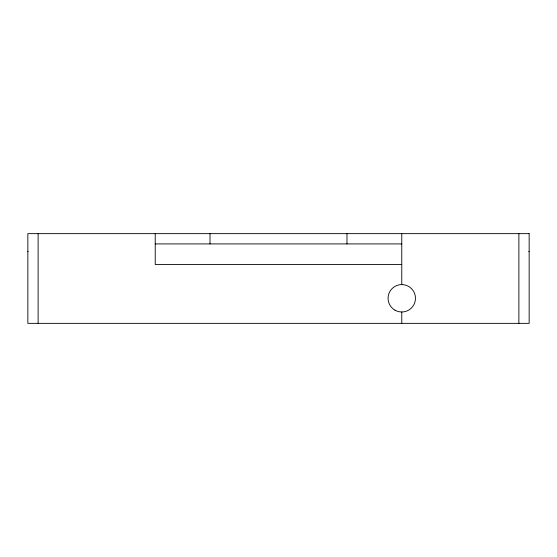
<?xml version="1.0" encoding="UTF-8"?>
<svg xmlns="http://www.w3.org/2000/svg" width="557" height="557" viewBox="0 0 557 557"><rect width="100%" height="100%" fill="white"/><g stroke="black" fill="none" stroke-linecap="round" stroke-linejoin="round"><path stroke-width="0.84" d="M155.229 243.917L401.771 243.917M528.802 251.451L529.15 251.451M27.85 251.604L28.198 251.604M401.771 264.464L155.229 264.464L155.229 233.641M518.88 233.641L518.88 323.359M401.771 233.641L401.771 284.592M401.771 311.983L401.771 323.359M346.983 233.641L346.983 243.917M210.017 233.641L210.017 243.917M38.12 233.648L38.12 323.359M529.15 233.641L27.85 233.641L27.85 323.359L529.15 323.359L529.15 233.641M394.92 310.152A13.695 13.695 0 0 0 415.466 298.287A13.695 13.695 0 0 0 394.92 286.423A13.695 13.695 0 0 0 394.92 310.152"/></g></svg>
